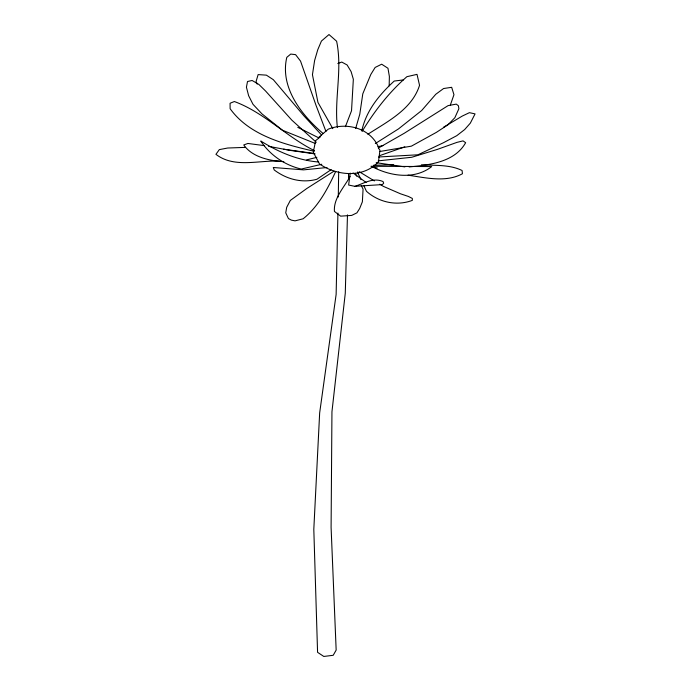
<?xml version="1.0" encoding="UTF-8"?>
<svg xmlns="http://www.w3.org/2000/svg" width="691" height="691" viewBox="0 0 691 691"><rect width="100%" height="100%" fill="white"/><g stroke="black" fill="none" stroke-linecap="round" stroke-linejoin="round"><path stroke-width="1.04" d="M348.506 178.364L348.54 173.441M337.925 213.061L336.128 294.435L319.657 412.933L313.809 529.358L317.575 652.321L323.794 656.45L333.209 655.293L336.163 650.084L331.093 527.432L331.948 411.793L345.275 293.269L347.478 214.875M338.279 197.004L338.676 171.722M389.163 85.865L389.379 76.502L387.971 68.271L381.674 64.203L375.153 67.442L370.799 74.481L362.792 93.821L359.786 114.222L355.666 128.448M350.19 173.096L348.627 185.05L354.889 186.337L382.339 184.583L383.686 183.21L383.013 181.543C373.123 177.172 364.002 183.435 354.889 186.337M361.816 130.772C366.204 110.586 379.342 94.65 394.233 81.046L403.406 79.931M345.405 126.686L351.529 110.741L353.343 79.258L351.106 71.614L347.115 64.98L341.769 62.06L337.813 63.555M335.714 171.446C327.594 188.971 318.43 206.557 303.099 218.797L295.031 220.861L291.369 220.118L288.432 218.581L285.746 212.802L286.696 207.326L290.324 200.433L306.744 188.539L333.934 171.213M450.359 105.023L453.961 94.693L451.672 87.308L443.57 88.534L435.771 94.287L421.657 110.525L398.482 128.915L375.291 143.555M350.147 176.352C344.204 187.261 333.356 198.308 334.435 211.437L340.628 216.153L351.684 215.411L356.91 212.854L359.657 208.509L362.369 201.824L363.069 189.179L361.246 185.456M362.179 131.325C374.427 111.139 389.068 92.257 406.895 76.692L417.01 74.36L419.541 85.313C412.086 109.204 387.53 121.556 367.871 134.244M318.421 137.656L328.199 129.182C346.303 122.031 369.625 127.895 378.193 146.406M320.684 136.55L315.675 140.601L313.265 152.193L319.527 163.974C336.819 175.799 363.38 178.468 378.461 161.72L379.972 150.275L378.219 147.788M331.101 169.666L316.936 179.263C301.846 183.391 286.489 179.219 274.241 169.969L273.299 167.498L303.574 169.865L327.007 167.524M443.579 127.196L462.322 116.045L469.414 112.659L475.062 113.894L470.329 123.145L464.663 129.562L456.76 135.686L443.432 142.735L417.934 154.793L378.504 156.995M378.426 148.029L404.226 133.285L448.113 105.611L456.285 104.116L458.409 105.766L458.884 108.737L454.842 117.738L447.889 124.846L436.392 132.361L411.404 146.147L379.765 151.51M379.376 155.743L404.805 146.812M306.752 159.846L316.884 157.332M321.79 164.268L301.285 169.053C284.873 165.227 269.982 155.104 260.775 141.007C278.309 152.02 297.735 160.347 318.629 162.014M377.813 146.708L383.013 145.576M409.132 166.937C429.241 164.959 454.574 162.385 465.648 142.709L463.048 140.878L456.906 142.389L437.498 149.351L411.776 157.263L378.236 160.865M279.19 161.098C258.477 160.243 233.86 168.284 215.938 154.318L219.323 149.619L227.676 148.021L245.521 147.373M373.434 165.27L393.62 164.812M370.981 166.272L431.728 166.574C414.505 180.049 390.329 176.214 372.181 166.712L377.295 167.991M421.372 164.812C434.907 165.676 449.582 164.38 462.08 170.496L462.443 173.743C445.971 182.769 425.708 177.742 408.122 175.194M283.837 161.659C269.758 160.917 252.094 157.133 243.768 144.937L247.914 143.46L264.541 145.654M283.63 149.196L314.483 153.514M315.131 153.92L290.6 150.465L268.669 146.345M376.224 162.696L404.891 166.902M314.215 151.269C283.846 144.281 249.296 135.332 230.129 108.712L230.068 103.261L234.353 101.525C264.022 112.426 286.324 136.688 314.474 150.673M315.433 143.529L282.446 130.219L261.993 113.903L253.001 104.306L248.639 95.747L246.428 87.204L247.508 81.512L252.129 80.484L258.918 84.475L265.638 91.082L291.818 120.13L316.271 142.286M297.786 127.334L318.525 137.742M359.19 171.688L374.392 180.921M379.765 184.186L383.341 186.354L400.486 193.791L408.39 196.451L412.328 198.429L412.363 200.347C396.807 206.333 378.823 202.359 366.472 191.303L363.751 185.508M353.066 172.992L366.118 182.467M322.947 133.354C301.44 115.017 279.734 87.386 286.791 57.362L290.738 54.071L295.584 54.641L300.55 61.119L316.098 105.542L325.945 131.437M321.6 135.039L304.1 116.071L273.342 79.698L266.38 75.146L258.132 74.593L256.085 81.46L257.199 84.112M332.829 128.647L317.946 102.423L312.444 74.688L314.612 60.506L317.765 49.726L321.427 41.054L328.994 34.55L336.612 41.227C342.572 69.575 334.116 98.753 337.381 127.429M355.321 173.363L356.686 176.153M357.411 171.99L361.039 179.712"/></g></svg>
